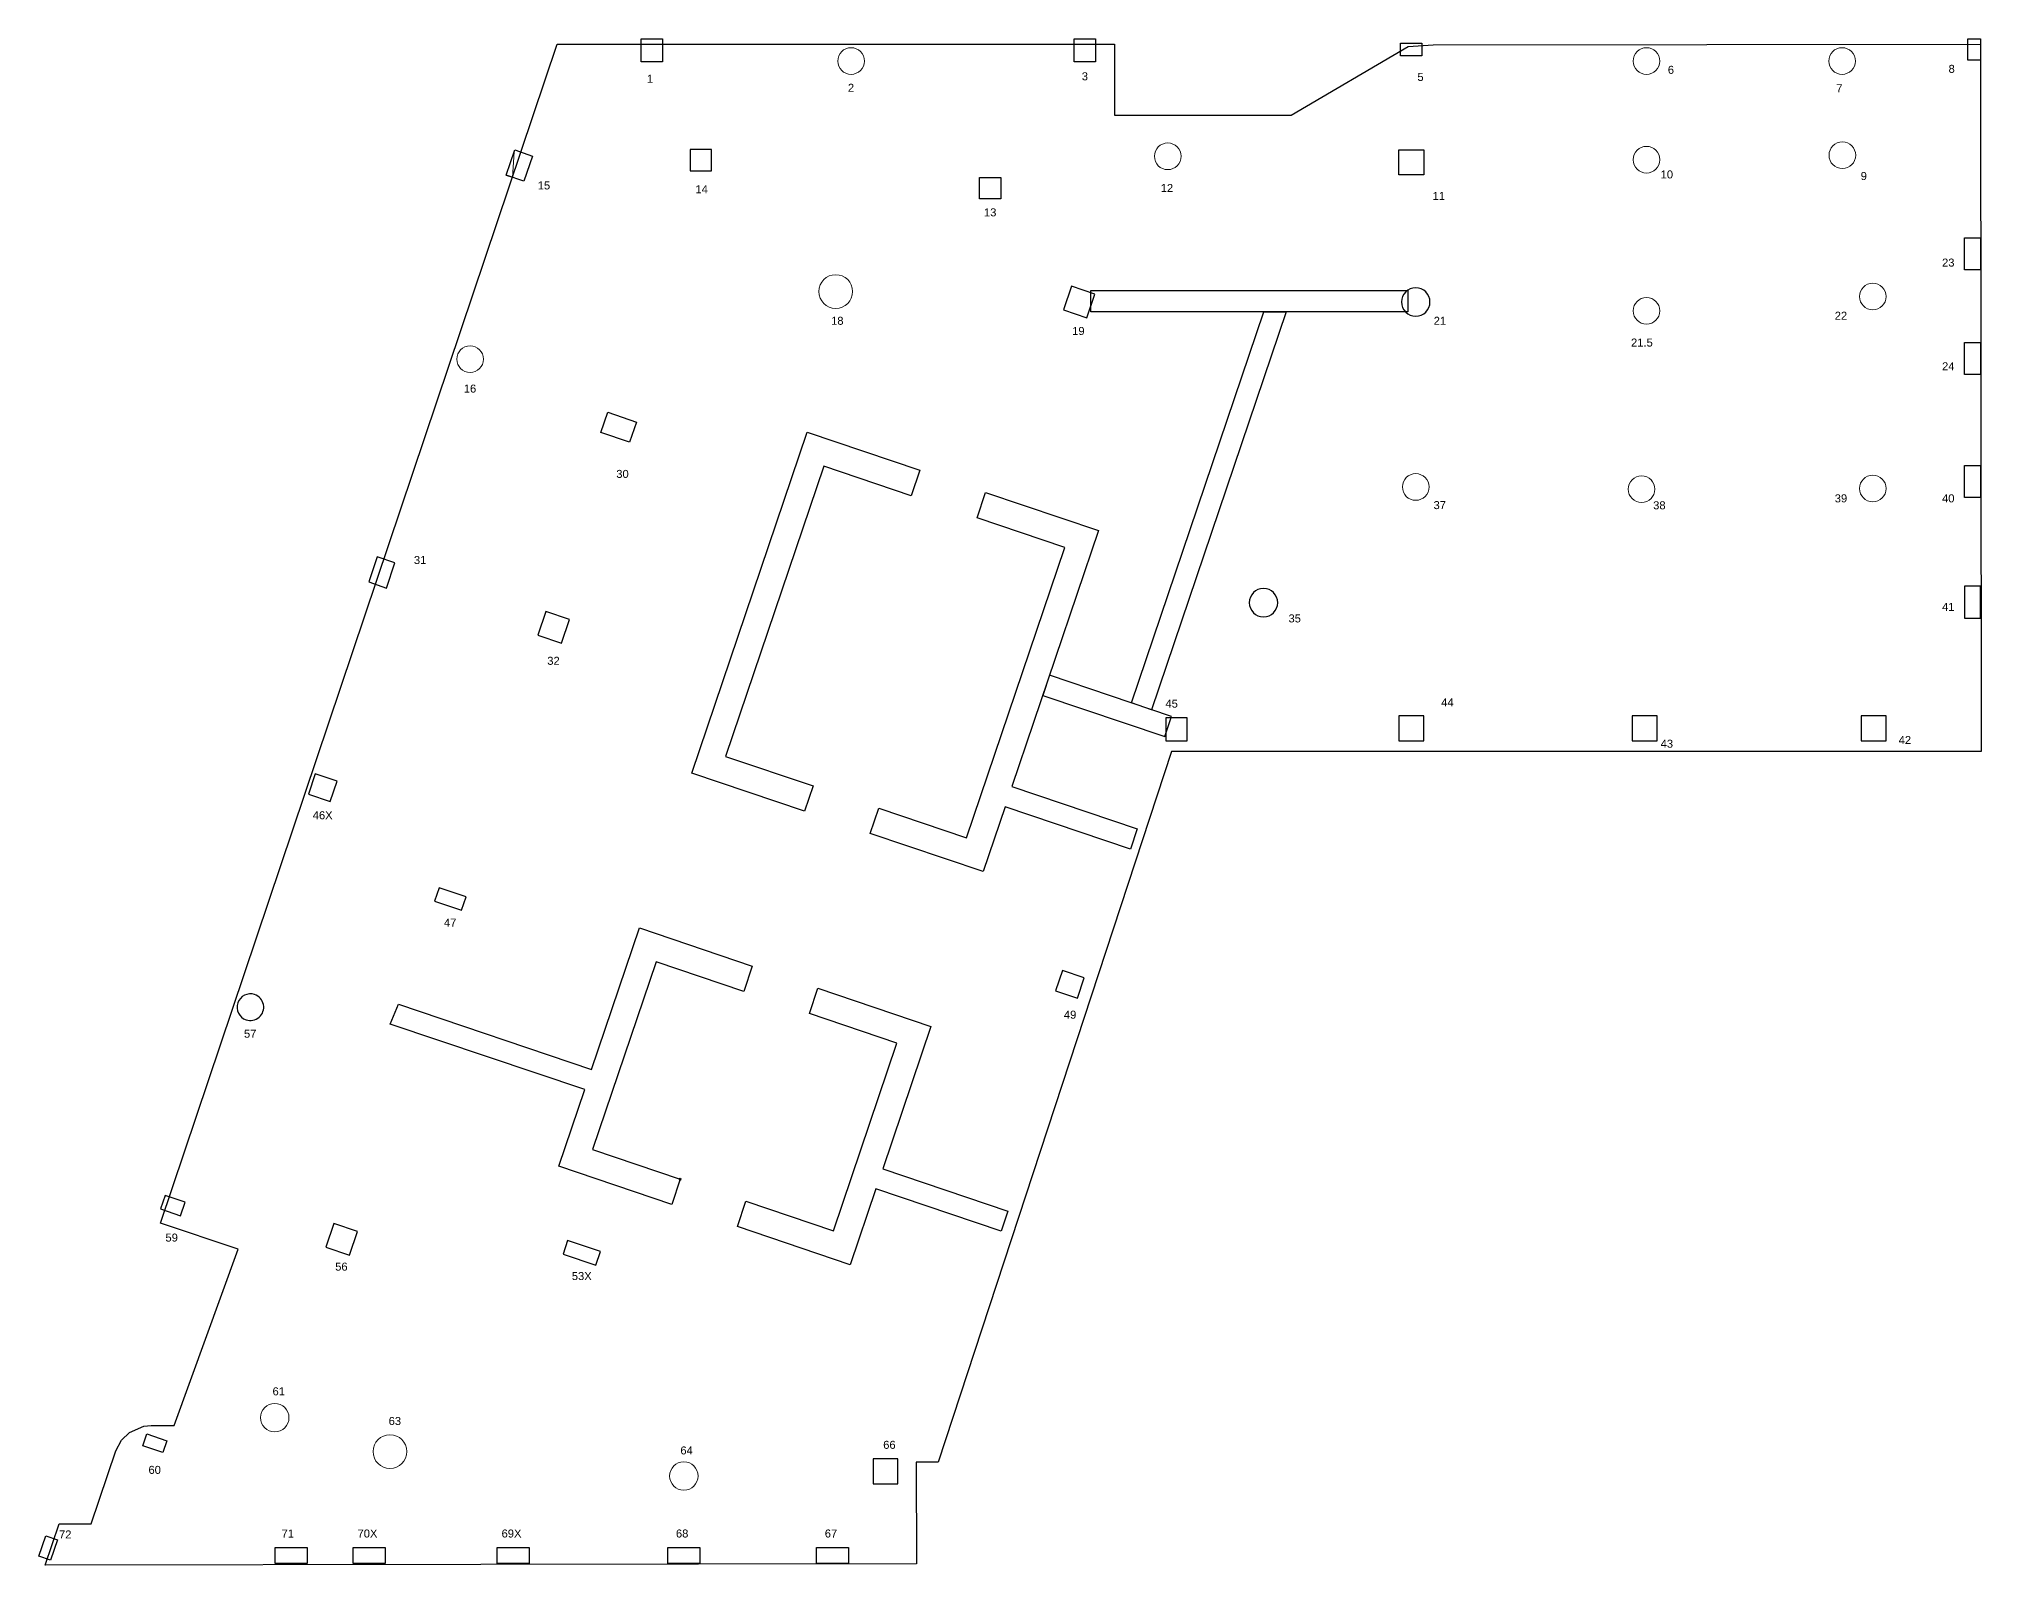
# Model space of a CAD drawing. Header units: inches. Extents: x 30 to 12637, y 0 to 49076.
# Drawn here: x 10451 to 12635, y 2999 to 4716 of the extents above; entities that cross this region are included whole.
import ezdxf

# ---------------------------------------------------------------- set-up
doc = ezdxf.new("R2010")
doc.units = ezdxf.units.IN
doc.header["$MEASUREMENT"] = 0
doc.header["$PDMODE"] = 35
for name, color, linetype in [('BEAM', 4, 'Continuous'), ('DATUM', 6, 'Continuous'), ('SLAB-RESIDENTIAL', 6, 'Continuous'), ('WALL', 1, 'Continuous')]:
    doc.layers.add(name, color=color, linetype=linetype)
doc.layers.add('COL-IDEN', color=171, linetype='Continuous', lineweight=30)
doc.layers.add('COLS', color=52, linetype='Continuous', lineweight=20)
doc.styles.add('Arial', font='arial.ttf', dxfattribs={"height": 9})

msp = doc.modelspace()

# ---------------------------------------------------------------- linework, layer by layer
at = {"layer": 'BEAM'}
for points in [[(11633.9, 4432.9), (11990.2, 4432.9), (11990.2, 4408.9), (11633.9, 4408.9)], [(11679.5, 3969), (11828.2, 4408.9), (11853.5, 4408.9), (11702.2, 3961.3)], [(11579.8, 3977.4), (11716.9, 3931), (11724.6, 3953.7), (11587.4, 4000.1)]]:
    msp.add_lwpolyline(points, close=True, dxfattribs=at)
at = {"layer": 'COLS', "lineweight": 30}
for points in [[(11128.2, 4716.2), (11152.2, 4716.2), (11152.2, 4690.2), (11128.2, 4690.2)], [(11615.2, 4716.2), (11639.2, 4716.2), (11639.2, 4690.2), (11615.2, 4690.2)], [(11982.2, 4711.2), (12006.2, 4711.2), (12006.2, 4697.2), (11982.2, 4697.2)], [(12620.2, 4716.2), (12634.2, 4716.2), (12634.2, 4692.2), (12620.2, 4692.2)], [(10976.4, 4562.6), (10986, 4591.1), (11005.9, 4584.3), (10996.3, 4555.9)], [(11207.2, 4591.6), (11183.2, 4591.6), (11183.2, 4567.6), (11207.2, 4567.6)], [(11980.2, 4591.2), (12008.2, 4591.2), (12008.2, 4563.2), (11980.2, 4563.2)], [(11508.7, 4560.3), (11532.7, 4560.3), (11532.7, 4536.3), (11508.7, 4536.3)], [(12616.2, 4492.2), (12634.2, 4492.2), (12634.2, 4456.2), (12616.2, 4456.2)], [(11611.9, 4437.8), (11602.9, 4411.3), (11629.4, 4402.3), (11638.4, 4428.9)], [(12616.2, 4374.4), (12634.2, 4374.4), (12634.2, 4338.4), (12616.2, 4338.4)], [(11082.8, 4273.2), (11090.5, 4295.9), (11122.7, 4285), (11115, 4262.3)], [(12616.2, 4236.2), (12634.2, 4236.2), (12634.2, 4200.2), (12616.2, 4200.2)], [(10851.2, 4126.7), (10831.3, 4133.4), (10821.7, 4105), (10841.6, 4098.2)], [(12616.2, 4064.2), (12634.2, 4064.2), (12634.2, 4100.2), (12616.2, 4100.2)], [(11047.4, 4062.6), (11020.9, 4071.6), (11011.9, 4045), (11038.4, 4036.1)], [(12008.2, 3926.2), (12008.2, 3954.2), (11980.2, 3954.2), (11980.2, 3926.2)], [(12528.2, 3926.2), (12528.2, 3954.2), (12500.2, 3954.2), (12500.2, 3926.2)], [(11718.2, 3952.2), (11718.2, 3926.2), (11742.2, 3926.2), (11742.2, 3952.2)], [(10753.8, 3866.3), (10778.4, 3857.9), (10786.1, 3880.7), (10761.5, 3889)], [(10900.8, 3761), (10895.7, 3745.8), (10926, 3735.6), (10931.2, 3750.7)], [(11626.4, 3659.5), (11601.8, 3667.8), (11594.1, 3645.1), (11618.7, 3636.7)], [(10587.4, 3399.5), (10610.2, 3391.8), (10615.3, 3407), (10592.6, 3414.7)], [(10808.9, 3374), (10782.4, 3383), (10773.4, 3356.5), (10800, 3347.5)], [(11077.2, 3336.3), (11082.4, 3351.5), (11045.4, 3364), (11040.3, 3348.8)], [(10567.5, 3133), (10572, 3146.3), (10594.8, 3138.6), (10590.3, 3125.4)], [(11388.9, 3090.3), (11416.9, 3090.3), (11416.9, 3118.3), (11388.9, 3118.3)], [(10450.7, 3008.9), (10458.4, 3031.7), (10471.7, 3027.2), (10464, 3004.4)], [(10716.5, 3018.5), (10752.5, 3018.5), (10752.5, 3000.5), (10716.5, 3000.5)], [(10804.1, 3018.5), (10840.1, 3018.5), (10840.1, 3000.5), (10804.1, 3000.5)], [(10966.1, 3018.5), (11002.1, 3018.5), (11002.1, 3000.5), (10966.1, 3000.5)], [(11158.1, 3018.5), (11194.1, 3018.5), (11194.1, 3000.5), (11158.1, 3000.5)], [(11325.4, 3018.5), (11361.4, 3018.5), (11361.4, 3000.5), (11325.4, 3000.5)]]:
    msp.add_lwpolyline(points, close=True, dxfattribs=at)
at = {"layer": 'COLS'}
msp.add_lwpolyline([(10976.3, 4562.4), (10985.3, 4588.9), (10983.3, 4560.1)], close=True, dxfattribs=at)
at = {"layer": 'COLS', "lineweight": 30}
for points in [[(12015.2, 4420.1, 1), (11983.2, 4420.1, 1)], [(11983.2, 4420.1, 1), (12015.2, 4420.1, 1)], [(11812, 4081.7, 1), (11844, 4081.7, 1)], [(11844, 4081.7, 1), (11812, 4081.7, 1)], [(10683.8, 3612.3, 1), (10693.4, 3640.7, 1)], [(10693.4, 3640.7, 1), (10683.8, 3612.3, 1)]]:
    msp.add_lwpolyline(points, format="xyb", close=True, dxfattribs=at)
at = {"layer": 'COLS'}
for centre, radius in [((11364.2, 4691.2), 15), ((12258.7, 4691.2), 15), ((12478.7, 4691.2), 15), ((11720.3, 4584), 15), ((11346.9, 4431.8), 19), ((12513.2, 4426.2), 15), ((12258.7, 4410.1), 15), ((10935.7, 4355.7), 15), ((11999.2, 4211.9), 15), ((12253.2, 4209.4), 15), ((12513.2, 4210.2), 15), ((10716, 3164.7), 16), ((10845.6, 3126.5), 19), ((11176.1, 3099), 16)]:
    msp.add_circle(centre, radius, dxfattribs=at)
at = {"layer": 'DATUM'}
msp.add_point((11172, 3433.1), dxfattribs=at)
at = {"layer": 'SLAB-RESIDENTIAL'}
msp.add_lwpolyline([(10457.8, 2998.7), (10473.4, 3045.1), (10509.7, 3045.1), (10537.3, 3127.3), (10543.8, 3139.4), (10552.6, 3148), (10568.8, 3155), (10577.1, 3155.9), (10603, 3155.9), (10674.9, 3354.1), (10587.4, 3383.6), (11033.8, 4710.2), (11660.4, 4710.2), (11660.5, 4630.4), (11859, 4630.4), (11990.8, 4707.4), (12018.8, 4709.5), (12634.2, 4710.3), (12635.1, 3914.2), (11724.5, 3914.2), (11462.2, 3114.5), (11437.4, 3114.5), (11437.6, 3000)], close=True, dxfattribs=at)
at = {"layer": 'WALL'}
for points in [[(11314.7, 4273.7), (11441.6, 4230.8), (11431.9, 4202.1), (11333.4, 4235.4), (11223, 3908.8), (11321.5, 3875.5), (11311.9, 3847.1), (11185, 3890)], [(11515.5, 4205.8), (11642.5, 4162.9), (11545.1, 3874.7), (11686, 3827.1), (11678.3, 3804.3), (11537.4, 3852), (11512.8, 3779.2), (11385.8, 3822.1), (11395.4, 3850.5), (11494, 3817.2), (11604.4, 4143.8), (11505.8, 4177.1)], [(11253, 3672.8), (11243.6, 3644.3), (11144.9, 3677.7), (11073.5, 3466.4), (11172, 3433.1), (11162.4, 3404.7), (11035.4, 3447.6), (11064.6, 3533.8), (10845.9, 3607.6), (10855.3, 3629.8), (11072.3, 3556.5), (11126.1, 3715.7)], [(11326.9, 3647.8), (11453.8, 3604.9), (11399.7, 3444.8), (11540.6, 3397.1), (11532.9, 3374.4), (11392, 3422), (11363.2, 3336.8), (11236.3, 3379.7), (11245.9, 3408.1), (11344.4, 3374.8), (11415.8, 3586.1), (11317.3, 3619.4)]]:
    msp.add_lwpolyline(points, close=True, dxfattribs=at)

# ---------------------------------------------------------------- texts
at = {"layer": 'COL-IDEN', "lineweight": 9, "char_height": 9, "attachment_point": 1, "style": 'Arial'}
for s, insert, width in [('1', (11134.5, 4675.8), 8.484), ('3', (11623.6, 4678.5), 8.484), ('5', (12001.1, 4677.8), 8.484), ('6', (12282.7, 4685.8), 8.484), ('8', (12598.4, 4686.9), 19.998), ('2', (11360.6, 4665.6), 8.484), ('7', (12472.1, 4665.1), 8.484), ('15', (11011.8, 4555.7), 16.968), ('14', (11189.1, 4551.5), 16.968), ('12', (11712.4, 4552.8), 16.968), ('11', (12018.1, 4543.9), 16.968), ('13', (11513.6, 4525.4), 16.968), ('23', (12591.1, 4468.9), 16.968), ('18', (11341.7, 4403.4), 16.968), ('19', (11612.8, 4391.9), 16.968), ('21', (12019.4, 4403.4), 16.968), ('22', (12470.4, 4409.1), 16.968), ('21.5', (12241.3, 4378.9), 19.998), ('24', (12591.1, 4352.2), 16.968), ('16', (10928.6, 4327.1), 16.968), ('30', (11100.1, 4231.1), 16.968), ('37', (12019.2, 4196), 16.968), ('38', (12266.2, 4195.8), 16.968), ('39', (12470.4, 4203.6), 16.968), ('40', (12591.1, 4203.6), 16.968), ('31', (10872.5, 4134.2), 16.968), ('35', (11856.1, 4068.5), 16.968), ('41', (12591.1, 4081.5), 16.968), ('32', (11022.5, 4020.8), 16.968), ('45', (11717.7, 3972.6), 16.968), ('44', (12027.8, 3974), 16.968), ('42', (12542.3, 3931.7), 16.968), ('46X', (10758.7, 3847), 26.967), ('47', (10906.3, 3726.2), 16.968), ('49', (11603.5, 3622.6), 16.968), ('57', (10681.4, 3601.2), 16.968), ('59', (10593.1, 3371.8), 16.968), ('56', (10784, 3339.1), 16.968), ('53X', (11050.1, 3328.5), 26.967), ('61', (10713.5, 3198.8), 16.968), ('63', (10844.1, 3165.4), 16.968), ('64', (11172.2, 3132.3), 19.998), ('66', (11400.3, 3138.6), 16.968), ('60', (10574, 3110.4), 16.968), ('72', (10473.4, 3037.7), 16.968), ('71', (10723.7, 3038.8), 16.968), ('70X', (10809.1, 3038.8), 26.967), ('69X', (10971.1, 3038.8), 26.967), ('68', (11167.2, 3038.8), 16.968), ('67', (11334.6, 3038.8), 16.968)]:
    msp.add_mtext(s, dxfattribs=dict(at, insert=insert, width=width))

# ---------------------------------------------------------------- next in the draw order: texts
at = {"layer": 'COL-IDEN', "lineweight": 9, "char_height": 9, "width": 16.968, "attachment_point": 1, "style": 'Arial', "bg_fill": 3, "box_fill_scale": 1.25, "bg_fill_color": 9, "bg_fill_true_color": 13158600, "bg_fill_transparency": 0}
for s, insert in [('10', (12274.6, 4568.1)), ('9', (12499.6, 4566.3)), ('43', (12274.6, 3927.5))]:
    msp.add_mtext(s, dxfattribs=dict(at, insert=insert))

# ---------------------------------------------------------------- next in the draw order: linework, layer by layer
at = {"layer": 'COLS', "lineweight": 30}
msp.add_lwpolyline([(12270.6, 3926.2), (12270.6, 3954.2), (12242.6, 3954.2), (12242.6, 3926.2)], close=True, dxfattribs=at)
at = {"layer": 'COLS'}
for centre in [(12258.7, 4580.2), (12479, 4585.2)]:
    msp.add_circle(centre, 15, dxfattribs=at)

doc.saveas('drawing.dxf')
